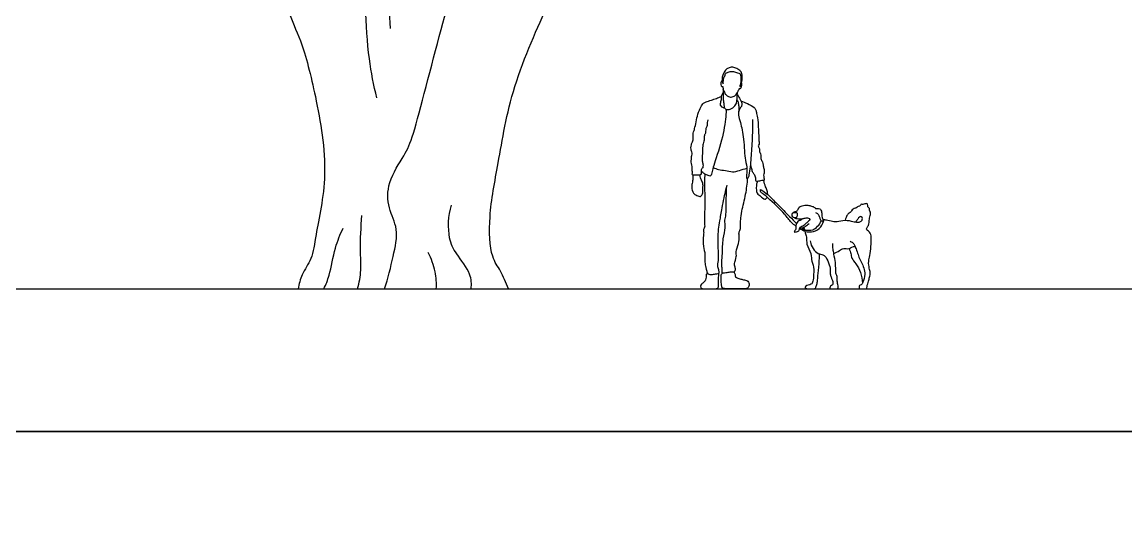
# Model space of a CAD drawing. Header units: millimetres. Extents: x 34 to 295, y 0 to 64.
# Drawn here: x 42.33 to 51.28, y 43.69 to 47.73 of the extents above; entities that cross this region are included whole.
import ezdxf

# ---------------------------------------------------------------- set-up
doc = ezdxf.new("R2010")
doc.units = ezdxf.units.MM
for name, color, linetype, true_color in [('AG-DIAGRAM', 7, 'Continuous', 0xfecc66), ('AG-PEOPLE', 7, 'Continuous', 0xfc6666), ('AG-PLANTS', 7, 'Continuous', 0x66ccff), ('X-VPRT', 6, 'Continuous', 0xff00ff)]:
    doc.layers.add(name, color=color, linetype=linetype, true_color=true_color)

msp = doc.modelspace()

# ---------------------------------------------------------------- linework, layer by layer
at = {"layer": 'AG-DIAGRAM'}
msp.add_lwpolyline([(37.1628, 45.5704), (57.7503, 45.5704)], dxfattribs=at)
at = {"layer": 'AG-PEOPLE'}
for points, knots in [([(48.0099, 47.2309), (48.0046, 47.2486), (48.0009, 47.264), (48.004, 47.2932), (48.012, 47.3084), (48.0275, 47.3447), (48.0529, 47.3595), (48.0836, 47.3688), (48.1132, 47.3588), (48.1469, 47.3419), (48.1664, 47.3144), (48.1638, 47.2883), (48.1672, 47.2582), (48.1594, 47.2405), (48.151, 47.2072), (48.1448, 47.2121), (48.1497, 47.2238), (48.1561, 47.2485), (48.1556, 47.2714), (48.1542, 47.2868), (48.154, 47.3009), (48.1469, 47.3175), (48.1261, 47.3186), (48.096, 47.3358), (48.0607, 47.3283), (48.0361, 47.3201), (48.0293, 47.3134), (48.0281, 47.2997), (48.0185, 47.2884), (48.0119, 47.2726), (48.0143, 47.2592), (48.0118, 47.2468), (48.0099, 47.2309)], [0, 0, 0, 0, 0.276656, 0.600836, 0.858892, 1.22994, 1.559227, 1.892803, 2.228317, 2.601722, 2.940985, 3.249207, 3.572698, 3.863206, 4.190755, 4.292878, 4.495916, 4.80939, 5.102426, 5.33814, 5.566493, 5.805745, 6.069507, 6.42146, 6.787539, 7.091217, 7.267262, 7.482748, 7.718048, 7.963588, 8.185367, 8.450169, 8.450169, 8.450169, 8.450169]), ([(48.003, 47.2576), (47.9924, 47.2492), (47.9929, 47.2369), (47.9938, 47.2158), (48.0011, 47.2097), (48.0057, 47.2093), (48.0082, 47.2093), (48.0087, 47.2052), (48.0096, 47.1931), (48.0123, 47.1861), (48.0231, 47.1519), (48.0417, 47.134), (48.0688, 47.1207), (48.1019, 47.128), (48.1209, 47.1499), (48.1404, 47.1849), (48.1424, 47.1936), (48.1504, 47.1931), (48.1601, 47.2005), (48.1604, 47.2144), (48.1658, 47.2313), (48.1591, 47.2371)], [0, 0, 0, 0, 0.253536, 0.543098, 0.718251, 0.846949, 0.968798, 0.968798, 1.227846, 1.408252, 1.773587, 2.098831, 2.43445, 2.782612, 3.12893, 3.52413, 3.692349, 3.852254, 4.057698, 4.298754, 4.529009, 4.529009, 4.529009, 4.529009]), ([(48.0133, 47.1621), (48.0105, 47.1594), (48.005, 47.1537), (47.9924, 47.1278), (47.9974, 47.1022), (47.9847, 47.0686), (47.9893, 47.0505), (48.0054, 47.0406), (48.0248, 47.0337), (48.0365, 47.0235), (48.0333, 46.9523), (48.0062, 46.776), (47.9335, 46.572), (47.9229, 46.526), (47.913, 46.4759), (47.8819, 46.4924), (47.8572, 46.5024), (47.8408, 46.5152), (47.8333, 46.522)], [0, 0, 0, 0, 0.195787, 0.491246, 0.788435, 1.125228, 1.358761, 1.601921, 1.860374, 2.059448, 2.501487, 3.298722, 4.137257, 4.543801, 4.894364, 5.181852, 5.488407, 5.804047, 5.804047, 5.804047, 5.804047]), ([(48.0133, 47.0987), (48.0138, 47.1147), (48.014, 47.1467), (48.0129, 47.1728), (48.0122, 47.1859)], [0, 0, 0, 0, 0.3969811, 0.7555719, 0.7555719, 0.7555719, 0.7555719]), ([(48.0324, 47.0239), (48.0444, 47.0223), (48.0696, 47.0228), (48.1092, 47.0488), (48.1231, 47.0869), (48.1233, 47.1154), (48.127, 47.148), (48.1285, 47.1642)], [0, 0, 0, 0, 0.345164, 0.729372, 1.082673, 1.390367, 1.791127, 1.791127, 1.791127, 1.791127]), ([(47.8882, 46.9387), (47.8864, 46.9354), (47.8827, 46.9289), (47.8811, 46.9055), (47.8821, 46.8931), (47.8736, 46.8789), (47.8699, 46.857), (47.8678, 46.8402), (47.8665, 46.826), (47.8589, 46.8173), (47.8578, 46.8041), (47.8595, 46.7799), (47.8527, 46.7669), (47.8487, 46.7464), (47.8469, 46.7263), (47.8429, 46.7146), (47.8449, 46.6736), (47.8428, 46.6585), (47.8406, 46.6481), (47.8412, 46.634), (47.8412, 46.6161), (47.8429, 46.5993), (47.8491, 46.5738), (47.8474, 46.5514), (47.8374, 46.5428), (47.8335, 46.535), (47.8333, 46.5259), (47.8333, 46.5151), (47.8335, 46.506), (47.8326, 46.4921), (47.8097, 46.4918), (47.7959, 46.4925), (47.7684, 46.4897), (47.7584, 46.4982), (47.7635, 46.5091), (47.7609, 46.5268), (47.76, 46.5498), (47.7582, 46.5729), (47.7501, 46.5969), (47.7554, 46.6254), (47.7517, 46.6437), (47.7641, 46.6595), (47.7582, 46.6798), (47.7527, 46.6924), (47.7483, 46.7128), (47.7527, 46.7381), (47.7615, 46.7625), (47.77, 46.7781), (47.7666, 46.802), (47.7669, 46.8209), (47.7719, 46.8446), (47.7825, 46.8691), (47.8026, 46.9879), (47.8287, 47.0387), (47.8495, 47.0768), (47.8733, 47.0841), (47.9162, 47.0998), (47.9562, 47.1119), (47.9827, 47.1229), (47.9956, 47.1286)], [0, 0, 0, 0, 0.192167, 0.464752, 0.667944, 0.893999, 1.164622, 1.404282, 1.615131, 1.801502, 2.008525, 2.287078, 2.506866, 2.768096, 3.020295, 3.227772, 3.591192, 3.819995, 3.998569, 4.213196, 4.454441, 4.691276, 4.986723, 5.252842, 5.452251, 5.61689, 5.787754, 5.975249, 6.152782, 6.341601, 6.592158, 6.823108, 7.118554, 7.299531, 7.48143, 7.722754, 7.999384, 8.274403, 8.562038, 8.867762, 9.109008, 9.351396, 9.603938, 9.819341, 10.07462, 10.367396, 10.658473, 10.896706, 11.170926, 11.424421, 11.692372, 11.992548, 12.615351, 13.069721, 13.423375, 13.700834, 14.085019, 14.461629, 14.834008, 14.834008, 14.834008, 14.834008]), ([(48.0209, 47.0346), (48.0214, 47.0436), (48.0214, 47.0616), (48.0169, 47.0866), (48.0133, 47.0987)], [0, 0, 0, 0, 0.297133, 0.6495958, 0.6495958, 0.6495958, 0.6495958]), ([(48.1231, 47.1014), (48.1278, 47.0928), (48.1357, 47.074), (48.1383, 47.04), (48.1375, 47.0096), (48.1355, 46.9944)], [0, 0, 0, 0, 0.309991, 0.643449, 1.03247, 1.03247, 1.03247, 1.03247]), ([(48.1264, 47.1433), (48.1302, 47.1366), (48.1371, 47.1236), (48.1604, 47.083), (48.1646, 47.0593), (48.1531, 47.0369), (48.1369, 47.0188), (48.1326, 46.9744), (48.1543, 46.9141), (48.1817, 46.7828), (48.1853, 46.6107), (48.2105, 46.5476), (48.1945, 46.4538), (48.2157, 46.4703), (48.2246, 46.4945), (48.2344, 46.5639), (48.2394, 46.6324), (48.2502, 46.7861), (48.2516, 46.8773), (48.2522, 46.9221), (48.2523, 46.9432)], [0, 0, 0, 0, 0.274422, 0.66261, 0.941061, 1.215925, 1.494448, 1.857044, 2.308874, 2.982575, 3.728299, 4.234751, 4.719709, 4.908909, 5.203712, 5.671077, 6.163125, 6.872244, 7.428332, 7.88364, 7.88364, 7.88364, 7.88364]), ([(48.1538, 47.093), (48.172, 47.0865), (48.2054, 47.0719), (48.2643, 47.0435), (48.2775, 47.0193), (48.2813, 46.9887), (48.2936, 46.9376), (48.2995, 46.8329), (48.2999, 46.7714), (48.3055, 46.7421), (48.2935, 46.73), (48.2986, 46.7194), (48.3044, 46.7095), (48.3063, 46.6972), (48.3039, 46.6833), (48.3107, 46.6681), (48.3156, 46.6651), (48.317, 46.6155), (48.3228, 46.6104), (48.3344, 46.5979), (48.3323, 46.5709), (48.3425, 46.5479), (48.3469, 46.5087), (48.3385, 46.5026), (48.3392, 46.4788), (48.3411, 46.4718), (48.3478, 46.4485), (48.3318, 46.4473), (48.3134, 46.4468), (48.2846, 46.4367), (48.2752, 46.4481), (48.2781, 46.4617), (48.2681, 46.493), (48.2508, 46.5114), (48.2427, 46.5422), (48.237, 46.5672), (48.2353, 46.5803)], [0, 0, 0, 0, 0.436949, 0.891023, 1.178639, 1.482771, 1.899651, 2.493335, 2.950022, 3.244482, 3.457023, 3.638667, 3.833758, 4.032473, 4.250923, 4.471363, 4.615005, 5.005934, 5.171539, 5.390833, 5.679389, 5.981459, 6.325111, 6.502121, 6.765248, 6.943193, 7.194665, 7.38569, 7.644902, 7.950662, 8.137441, 8.344841, 8.666751, 8.955524, 9.272705, 9.63267, 9.63267, 9.63267, 9.63267]), ([(47.9301, 46.5542), (47.9436, 46.5468), (47.9723, 46.5328), (48.0303, 46.5325), (48.0862, 46.5119), (48.1439, 46.5303), (48.1836, 46.5412), (48.203, 46.5485)], [0, 0, 0, 0, 0.389359, 0.822021, 1.257774, 1.69506, 2.147858, 2.147858, 2.147858, 2.147858]), ([(47.765, 46.4936), (47.7656, 46.4868), (47.7666, 46.4728), (47.763, 46.4326), (47.7522, 46.3957), (47.767, 46.3421), (47.7943, 46.3281), (47.8296, 46.3148), (47.8366, 46.3285), (47.8473, 46.3402), (47.8444, 46.3586), (47.8495, 46.4081), (47.8452, 46.434), (47.826, 46.4685), (47.8244, 46.4846), (47.8236, 46.4927)], [0, 0, 0, 0, 0.260417, 0.617218, 0.981576, 1.387732, 1.709491, 2.037218, 2.23617, 2.452605, 2.695479, 3.095726, 3.400124, 3.749739, 4.032472, 4.032472, 4.032472, 4.032472]), ([(47.8631, 46.5007), (47.8614, 46.4819), (47.8579, 46.4425), (47.8628, 46.3407), (47.8622, 46.2174), (47.8597, 46.1387), (47.8594, 46.0894), (47.8633, 46.0709), (47.8474, 46.0523), (47.8561, 46.0243), (47.8481, 46.0017), (47.8476, 45.9103), (47.8679, 45.8541), (47.8587, 45.8008), (47.8681, 45.7557), (47.8742, 45.7302), (47.8803, 45.7), (47.8949, 45.6856), (47.9254, 45.6864), (47.9566, 45.6921), (47.9844, 45.6958), (47.9739, 45.7265), (47.9652, 45.7601), (47.9772, 45.8178), (47.972, 45.8803), (47.9697, 45.9709), (47.9719, 46.0544), (47.9864, 46.1236), (48.0006, 46.2237), (48.0327, 46.3722), (48.0407, 46.397), (48.0444, 46.4093)], [0, 0, 0, 0, 0.431597, 1.009453, 1.654687, 2.169643, 2.559781, 2.796357, 3.06072, 3.351665, 3.633025, 4.172182, 4.625473, 5.038593, 5.421571, 5.719824, 6.03066, 6.274174, 6.581406, 6.91822, 7.180257, 7.465723, 7.810104, 8.240165, 8.697952, 9.245134, 9.768713, 10.239279, 10.83264, 11.531305, 11.886291, 11.886291, 11.886291, 11.886291]), ([(48.0986, 45.7043), (48.106, 45.7098), (48.1133, 45.7269), (48.1052, 45.7541), (48.0995, 45.7748), (48.1228, 45.8337), (48.1127, 45.8703), (48.137, 45.9383), (48.1444, 45.9932), (48.1352, 46.0236), (48.155, 46.0603), (48.1503, 46.0917), (48.1534, 46.1347), (48.1602, 46.2037), (48.1981, 46.3397), (48.2064, 46.4231), (48.2099, 46.4664)], [5.543846, 5.543846, 5.543846, 5.543846, 5.826749, 6.124237, 6.390829, 6.830888, 7.188408, 7.670394, 8.098572, 8.411499, 8.766506, 9.086288, 9.452295, 9.929313, 10.609418, 11.264654, 11.264654, 11.264654, 11.264654]), ([(48.2883, 46.4404), (48.2851, 46.4315), (48.2797, 46.4135), (48.2793, 46.3724), (48.2847, 46.3452), (48.3015, 46.331), (48.3296, 46.3077), (48.3484, 46.2908), (48.3634, 46.3034), (48.3677, 46.3131)], [0, 0, 0, 0, 0.304619, 0.671469, 0.964973, 1.228183, 1.579198, 1.844443, 2.128896, 2.128896, 2.128896, 2.128896]), ([(48.3719, 46.3347), (48.3721, 46.3446), (48.3686, 46.3706), (48.3531, 46.396), (48.3437, 46.4311), (48.3397, 46.4483)], [2.3095722, 2.3095722, 2.3095722, 2.3095722, 2.5394844, 2.885174, 3.3030105, 3.3030105, 3.3030105, 3.3030105]), ([(48.0365, 46.3824), (48.0351, 46.3463), (48.0309, 46.278), (48.0363, 46.172), (48.0174, 46.127), (48.0318, 46.0622), (48.0041, 45.9765), (48.0036, 45.8584), (47.9967, 45.7922), (47.9985, 45.7525), (48.0011, 45.724), (47.999, 45.7049), (48.0045, 45.6985)], [0, 0, 0, 0, 0.601633, 1.187646, 1.581769, 2.030816, 2.58315, 3.216128, 3.688593, 4.044538, 4.359653, 4.631031, 4.631031, 4.631031, 4.631031]), ([(48.6008, 46.0783, 0.0055), (48.588, 46.0878, 0.0055), (48.5477, 46.1207, 0.0055), (48.5167, 46.1776, 0.0055), (48.4114, 46.2729, 0.0055), (48.3699, 46.3111, 0.0055), (48.3677, 46.3131, 0.0055), (48.3566, 46.3224, 0.0025), (48.3356, 46.3412, -0.0008), (48.3133, 46.3525, 0.0002), (48.3125, 46.3683, 0), (48.3136, 46.3843, 0), (48.3606, 46.3416), (48.3719, 46.3347), (48.398, 46.3095), (48.4681, 46.2406), (48.5458, 46.1585), (48.5873, 46.1188), (48.6068, 46.1001)], [0.643444, 0.643444, 0.643444, 0.643444, 0.888565, 1.426294, 2.211121, 2.256785, 2.256785, 2.256785, 2.637601, 2.911514, 3.132689, 3.296706, 3.978915, 3.978915, 3.978915, 4.368647, 5.062569, 5.578506, 5.578506, 5.578506, 5.578506]), ([(49.0418, 45.9559), (49.0524, 45.9517), (49.0723, 45.9372), (49.0797, 45.9122), (49.0992, 45.8715), (49.1093, 45.8239), (49.1354, 45.7835), (49.1707, 45.6908), (49.1451, 45.6275), (49.1321, 45.6006), (49.1145, 45.6017), (49.1128, 45.5823), (49.1133, 45.5718), (49.1269, 45.5699), (49.1564, 45.5717), (49.1754, 45.5707), (49.1764, 45.5918), (49.1894, 45.6329), (49.1978, 45.6638), (49.2053, 45.6993), (49.199, 45.7219), (49.1957, 45.7364), (49.1858, 45.7947), (49.2038, 45.8396), (49.2095, 45.9151), (49.2115, 45.9758), (49.2112, 46.0226), (49.1717, 46.0472), (49.1742, 46.0627), (49.1898, 46.0837), (49.1964, 46.1071), (49.1931, 46.1248), (49.2029, 46.1646), (49.2086, 46.1922), (49.1953, 46.2065), (49.1978, 46.2214), (49.1928, 46.2275), (49.1817, 46.2353), (49.1834, 46.2464), (49.1776, 46.2689), (49.144, 46.248), (49.1287, 46.2603), (49.1251, 46.2402), (49.1046, 46.2417), (49.0944, 46.2264), (49.0801, 46.223), (49.0648, 46.2179), (49.0497, 46.2037), (49.0463, 46.1921), (49.0331, 46.1846), (49.0218, 46.1761), (49.0136, 46.1637), (49.0072, 46.1469), (49.0017, 46.1329), (48.9991, 46.1257)], [0, 0, 0, 0, 0.334293, 0.623917, 1.006323, 1.400383, 1.801286, 2.383866, 2.85448, 3.144217, 3.349525, 3.583893, 3.756463, 3.949031, 4.2705, 4.495673, 4.731216, 5.109095, 5.447555, 5.782158, 6.01395, 6.317208, 6.750834, 7.15233, 7.647514, 8.101614, 8.481504, 8.843681, 9.04369, 9.335671, 9.613336, 9.854556, 10.221384, 10.521382, 10.75885, 10.968114, 11.124785, 11.323355, 11.514898, 11.740697, 12.065631, 12.275534, 12.484597, 12.72439, 12.959123, 13.17289, 13.404848, 13.660127, 13.855179, 14.071495, 14.287301, 14.504267, 14.747605, 15.021826, 15.021826, 15.021826, 15.021826]), ([(48.6107, 46.184), (48.6087, 46.188), (48.5988, 46.1884), (48.5691, 46.1894), (48.5695, 46.1617), (48.5806, 46.1462), (48.5997, 46.1452), (48.6112, 46.1534), (48.6138, 46.178), (48.6107, 46.184)], [0, 0, 0, 0, 0.20376, 0.490776, 0.75487, 0.999104, 1.232276, 1.440592, 1.747293, 1.747293, 1.747293, 1.747293]), ([(48.5773, 46.1861), (48.5809, 46.1892), (48.5875, 46.1961), (48.6159, 46.1989), (48.6201, 46.2285), (48.6507, 46.2477), (48.6972, 46.2489), (48.7258, 46.242), (48.7524, 46.2321), (48.7597, 46.22), (48.7751, 46.2212), (48.7966, 46.2244), (48.8134, 46.189), (48.8065, 46.161), (48.8226, 46.1246), (48.8166, 46.1123), (48.8009, 46.1267), (48.7977, 46.1369), (48.792, 46.1622), (48.7744, 46.1839), (48.7651, 46.1852), (48.761, 46.1857)], [0, 0, 0, 0, 0.213722, 0.495352, 0.783933, 1.115707, 1.502925, 1.821587, 2.118137, 2.318209, 2.531275, 2.780999, 3.109396, 3.428638, 3.781372, 3.938107, 4.172712, 4.368775, 4.658176, 4.955149, 5.157032, 5.157032, 5.157032, 5.157032]), ([(48.658, 46.1397), (48.65, 46.1347), (48.6342, 46.1236), (48.6155, 46.118), (48.5959, 46.0817), (48.6068, 46.0567), (48.582, 46.0327), (48.5938, 46.0296), (48.6213, 46.0345), (48.6283, 46.0452), (48.6325, 46.0601), (48.6318, 46.0674)], [0, 0, 0, 0, 0.304135, 0.556793, 0.903011, 1.197546, 1.489522, 1.634427, 1.934691, 2.137547, 2.405997, 2.405997, 2.405997, 2.405997]), ([(48.5881, 46.1465), (48.5921, 46.1442), (48.6002, 46.1385), (48.6463, 46.1365), (48.6743, 46.1432), (48.7016, 46.1483), (48.7169, 46.1323), (48.7026, 46.1173), (48.6834, 46.1026), (48.6651, 46.0825), (48.6433, 46.0714), (48.6318, 46.0674)], [0, 0, 0, 0, 0.214224, 0.593929, 0.916342, 1.2068, 1.434372, 1.66921, 1.955183, 2.253465, 2.598672, 2.598672, 2.598672, 2.598672]), ([(48.6318, 46.061), (48.6387, 46.0611), (48.6533, 46.0623), (48.6805, 46.078), (48.6992, 46.0911), (48.7081, 46.0987)], [0, 0, 0, 0, 0.2618594, 0.5789826, 0.9185249, 0.9185249, 0.9185249, 0.9185249]), ([(48.6333, 46.1378), (48.6335, 46.1353), (48.6338, 46.1302), (48.6339, 46.1266), (48.634, 46.1249)], [0, 0, 0, 0, 0.1579043, 0.2902507, 0.2902507, 0.2902507, 0.2902507]), ([(48.6732, 46.0467), (48.6943, 46.0456), (48.7416, 46.0358), (48.7932, 46.09), (48.8074, 46.1212)], [0, 0, 0, 0, 0.455464, 1.036752, 1.036752, 1.036752, 1.036752]), ([(48.6747, 46.0359), (48.6972, 46.0328), (48.7462, 46.0246), (48.8068, 46.0696), (48.8249, 46.1109), (48.8299, 46.1319)], [0, 0, 0, 0, 0.472448, 0.956901, 1.418562, 1.418562, 1.418562, 1.418562]), ([(48.8179, 46.1329), (48.8281, 46.1321), (48.8481, 46.1308), (48.8993, 46.1166), (48.9349, 46.1125), (48.9996, 46.1322), (49.0604, 46.1159), (49.0989, 46.1098), (49.1262, 46.1118), (49.141, 46.1305), (49.1423, 46.1507), (49.12, 46.1607), (49.1088, 46.144), (49.0965, 46.1299), (49.0892, 46.1164), (49.0871, 46.112)], [0, 0, 0, 0, 0.31718, 0.726948, 1.073691, 1.535699, 1.992092, 2.34899, 2.635881, 2.903085, 3.141886, 3.386212, 3.620661, 3.913626, 4.042297, 4.042297, 4.042297, 4.042297]), ([(48.6747, 46.0359), (48.6657, 46.0392), (48.6565, 46.0421), (48.6375, 46.0534), (48.6312, 46.0574)], [0, 0, 0, 0, 0.3077428, 0.4428622, 0.4428622, 0.4428622, 0.4428622]), ([(48.6732, 46.0467), (48.6684, 46.0484), (48.6592, 46.0528), (48.6513, 46.0591), (48.6477, 46.0627)], [0, 0, 0, 0, 0.223664, 0.4455581, 0.4455581, 0.4455581, 0.4455581]), ([(48.663, 46.0684), (48.6671, 46.0624), (48.6714, 46.0554), (48.6732, 46.0475), (48.6733, 46.0467)], [0, 0, 0, 0, 0.2669628, 0.295882, 0.295882, 0.295882, 0.295882]), ([(48.6747, 46.0359), (48.6751, 46.0322), (48.6766, 46.0181), (48.6914, 45.989), (48.6815, 45.9276), (48.729, 45.8601), (48.7249, 45.7922), (48.7476, 45.764), (48.7441, 45.6866), (48.7414, 45.6334), (48.7277, 45.602), (48.6779, 45.5993), (48.671, 45.5733), (48.7027, 45.5703), (48.7387, 45.5686), (48.7651, 45.5764), (48.7616, 45.5922), (48.7745, 45.607), (48.775, 45.6444), (48.7845, 45.7181), (48.7924, 45.8177), (48.7914, 45.8418), (48.791, 45.8536)], [0.424144, 0.424144, 0.424144, 0.424144, 0.552223, 0.896346, 1.335599, 1.85138, 2.305637, 2.637793, 3.134334, 3.5604, 3.870029, 4.253299, 4.48034, 4.769516, 5.1336, 5.405681, 5.605363, 5.843383, 6.179391, 6.687939, 7.258847, 7.599241, 7.599241, 7.599241, 7.599241]), ([(48.7171, 45.9595), (48.7175, 45.9518), (48.7179, 45.9356), (48.7465, 45.8787), (48.7887, 45.8498), (48.834, 45.8483), (48.8612, 45.7961), (48.8812, 45.7364), (48.8785, 45.7033), (48.8785, 45.6846), (48.8885, 45.6588), (48.8975, 45.6407), (48.905, 45.5973), (48.8786, 45.5961), (48.8772, 45.5789), (48.8739, 45.5697), (48.9024, 45.5718), (48.9388, 45.5681), (48.9462, 45.5871), (48.9403, 45.6051), (48.9329, 45.6435), (48.9388, 45.6703), (48.9245, 45.6883), (48.9235, 45.7332), (48.9224, 45.7797), (48.9089, 45.8503), (48.9015, 45.8914), (48.9002, 45.923), (48.9006, 45.9383)], [0, 0, 0, 0, 0.276359, 0.723995, 1.131664, 1.493244, 1.913005, 2.37901, 2.762826, 3.009817, 3.298303, 3.575379, 3.92012, 4.166678, 4.388208, 4.528344, 4.810748, 5.155912, 5.375806, 5.624459, 5.98363, 6.275916, 6.532848, 6.905848, 7.363477, 7.846948, 8.219981, 8.607726, 8.607726, 8.607726, 8.607726]), ([(48.9076, 45.8576), (48.9229, 45.8649), (48.954, 45.8772), (48.986, 45.9057), (49.0306, 45.889), (49.0532, 45.9122), (49.0718, 45.9128), (49.0804, 45.9128)], [0, 0, 0, 0, 0.408022, 0.769174, 1.134845, 1.440678, 1.732915, 1.732915, 1.732915, 1.732915]), ([(49.0329, 45.897), (49.0375, 45.8835), (49.0473, 45.8563), (49.0516, 45.8165), (49.0895, 45.7715), (49.1295, 45.7053), (49.1388, 45.646), (49.1394, 45.6161)], [0, 0, 0, 0, 0.375153, 0.729064, 1.15987, 1.685175, 2.227516, 2.227516, 2.227516, 2.227516]), ([(47.887, 45.6942), (47.8833, 45.6936), (47.8725, 45.6921), (47.875, 45.6632), (47.863, 45.623), (47.8344, 45.6128), (47.8264, 45.5916), (47.8319, 45.5712), (47.8704, 45.5704), (47.9354, 45.5686), (47.9779, 45.5751), (47.9714, 45.6141), (47.9725, 45.6516), (47.9759, 45.6838), (47.9749, 45.6963)], [0, 0, 0, 0, 0.191492, 0.480782, 0.847032, 1.148411, 1.406536, 1.635872, 1.970697, 2.451784, 2.787257, 3.108978, 3.47808, 3.790242, 3.790242, 3.790242, 3.790242]), ([(48.0045, 45.6985), (47.9964, 45.6915), (47.9907, 45.6742), (47.9979, 45.5863), (48.0071, 45.5735), (48.0484, 45.5684), (48.1625, 45.5714), (48.2104, 45.5691), (48.2237, 45.5997), (48.2177, 45.6341), (48.1879, 45.6416), (48.1589, 45.648), (48.1321, 45.6562), (48.1067, 45.6667), (48.1117, 45.6867), (48.0963, 45.7112), (48.0751, 45.7091), (48.0446, 45.7021), (48.0119, 45.7005), (48.0045, 45.6985)], [0, 0, 0, 0, 0.266855, 0.818858, 1.033759, 1.393019, 2.036876, 2.427796, 2.733764, 3.032675, 3.256816, 3.577284, 3.971667, 4.255719, 4.499841, 4.79462, 5.047825, 5.39017, 5.756407, 5.756407, 5.756407, 5.756407])]:
    msp.add_open_spline(points, degree=3, knots=knots, dxfattribs=at)
at = {"layer": 'AG-PLANTS'}
for points, knots in [([(45.2652, 45.5704), (45.2963, 45.6558), (45.3359, 45.8285), (45.3858, 46.0538), (45.2899, 46.2229), (45.2864, 46.4384), (45.4338, 46.6578), (45.5132, 46.8333), (45.7297, 47.7256), (45.9402, 48.3873), (46.1878, 49.3641), (46.3597, 50.1176), (46.4132, 50.6005), (46.4741, 51.0741), (46.4926, 51.2161)], [0, 0, 0, 0, 0.702034, 1.332725, 1.906729, 2.517631, 3.181841, 3.779764, 5.033483, 6.211573, 7.549249, 8.715791, 9.863006, 10.307838, 10.307838, 10.307838, 10.307838]), ([(44.2221, 49.4217), (44.2263, 49.386), (44.2518, 49.1736), (44.308, 48.7855), (44.4714, 48.0812), (44.4754, 47.8135), (44.6018, 47.5707), (44.7151, 47.1165), (44.8211, 46.51), (44.7086, 46.0261), (44.6847, 45.8179), (44.5922, 45.6889), (44.5739, 45.6094), (44.5657, 45.5704)], [-8.206496, -8.206496, -8.206496, -8.206496, -8.009131, -7.008049, -5.873377, -5.188202, -4.515315, -3.595817, -2.522969, -1.58408, -0.981261, -0.464568, 0, 0, 0, 0]), ([(46.2705, 45.5704), (46.2507, 45.6192), (46.2106, 45.7212), (46.1213, 45.8311), (46.1073, 46.1766), (46.1937, 46.6016), (46.2897, 47.2114), (46.5987, 47.887), (46.7655, 48.251), (47.0874, 48.8428), (47.2943, 49.134), (47.3146, 49.1619)], [1.755424, 1.755424, 1.755424, 1.755424, 2.290075, 2.783654, 3.544472, 4.438347, 5.508742, 6.648073, 7.517687, 8.830243, 8.972959, 8.972959, 8.972959, 8.972959]), ([(45.3141, 47.6801), (45.3087, 47.797), (45.2947, 48.0274), (45.3146, 48.4465), (45.251, 48.6866), (45.2379, 48.8684), (45.2361, 48.9033)], [0, 0, 0, 0, 0.796477, 1.650762, 2.470973, 2.656888, 2.656888, 2.656888, 2.656888]), ([(45.2045, 47.1164), (45.179, 47.2212), (45.1364, 47.4299), (45.1065, 47.8524), (45.1211, 48.1754), (44.9418, 48.4874), (44.8583, 48.6502), (44.8378, 48.694)], [0, 0, 0, 0, 0.764857, 1.630876, 2.396348, 3.279235, 3.596394, 3.596394, 3.596394, 3.596394]), ([(45.9692, 45.5704), (45.9713, 45.6104), (45.9739, 45.6955), (45.8437, 45.8562), (45.7789, 45.9781), (45.7814, 46.1648), (45.8103, 46.2479)], [0, 0, 0, 0, 0.46624, 1.058816, 1.567306, 2.257765, 2.257765, 2.257765, 2.257765]), ([(45.0487, 45.5704), (45.0616, 45.6202), (45.0817, 45.7261), (45.0662, 45.8894), (45.0761, 46.0719), (45.0836, 46.1637)], [0, 0, 0, 0, 0.528069, 1.074121, 1.78108, 1.78108, 1.78108, 1.78108]), ([(44.7752, 45.5704), (44.7912, 45.607), (44.8249, 45.6795), (44.8621, 45.9079), (44.907, 46.0095), (44.9307, 46.0618)], [0, 0, 0, 0, 0.465479, 1.102411, 1.660533, 1.660533, 1.660533, 1.660533]), ([(45.6863, 45.5704), (45.6885, 45.6166), (45.6835, 45.7102), (45.6461, 45.817), (45.6201, 45.8662)], [0, 0, 0, 0, 0.500986, 1.050474, 1.050474, 1.050474, 1.050474])]:
    msp.add_open_spline(points, degree=3, knots=knots, dxfattribs=at)
msp.add_open_spline([(44.5657, 45.5704), (45.134, 45.5704), (45.7023, 45.5704), (46.2705, 45.5704)], degree=3, dxfattribs=at)
at = {"layer": 'X-VPRT'}
for points in [[(34.249, 44.4153), (34.249, 64.2273), (60.157, 64.2273), (60.157, 44.4153)], [(34.249, 22.2854), (34.249, 44.4153), (84.0411, 44.4153), (84.0411, 22.2854)]]:
    msp.add_lwpolyline(points, close=True, dxfattribs=at)

doc.saveas('drawing.dxf')
